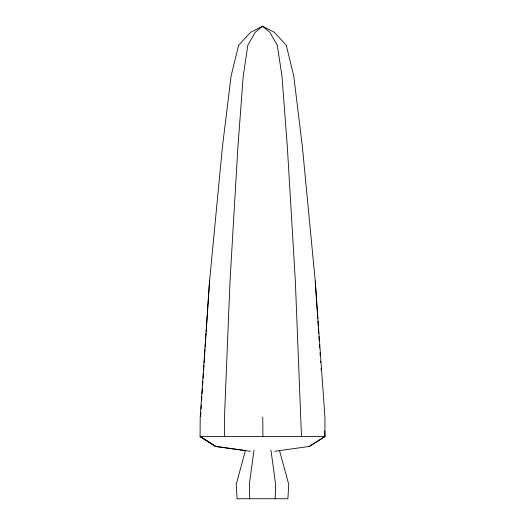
<?xml version="1.0" encoding="UTF-8"?>
<svg xmlns="http://www.w3.org/2000/svg" width="525" height="525" viewBox="0 0 525 525"><rect width="100%" height="100%" fill="white"/><g stroke="black" fill="none" stroke-linecap="round" stroke-linejoin="round"><path stroke-width="0.79" d="M275.185 498.75L275.612 484.365L270.926 450.037M200.57 416.404L200.839 412.328M201.055 409.073L201.324 404.998M201.593 400.923L201.863 396.848M202.079 393.586L202.407 388.697M202.624 385.442L202.893 381.367M203.109 378.105L203.431 373.216M203.595 370.768L203.976 365.065M204.14 362.624L204.461 357.735M204.625 355.287L204.999 349.584M205.163 347.137L205.544 341.434M205.649 339.806L206.082 333.29M206.194 331.656L206.568 325.953M206.679 324.325L209.547 281.131L222.449 146.79L231.092 76.079L238.619 45.242L250.642 32.274L262.48 26.25L274.273 32.274L286.263 45.242L293.77 76.079L302.387 146.79L315.249 281.131L324.942 417.237L324.942 436.577L309.173 446.467M209.547 281.131L200.202 417.237L200.058 436.577L215.782 446.434L250.399 451.283M254.028 450.037L249.342 484.365L249.769 498.75M245.464 450.489L236.204 484.365L237.064 498.75L287.89 498.75L288.75 484.365L279.49 450.489M200.511 436.551L215.585 446.467L200.058 436.577L324.942 436.577L324.713 430.913M274.608 451.283L309.369 446.434L324.942 436.577L323.288 436.557M215.585 446.467L245.497 450.614M315.249 281.131L317.244 311.286M317.356 312.913L317.73 318.616M317.894 321.064L318.216 325.953M318.432 329.214L318.701 333.29M318.918 336.545L319.187 340.62M319.456 344.695L319.673 347.957M320.001 352.846L320.158 355.287M320.539 360.99L320.644 362.624M321.024 368.327L321.129 369.954M301.481 436.551L295.345 281.131L287.332 146.79L281.971 76.079L277.292 45.242L269.824 32.274L262.48 26.25L255.222 32.274L247.846 45.242L243.226 76.079L237.93 146.79L230.016 281.131L224.477 417.217L224.477 436.551M262.776 417.237L262.907 436.577"/></g></svg>
